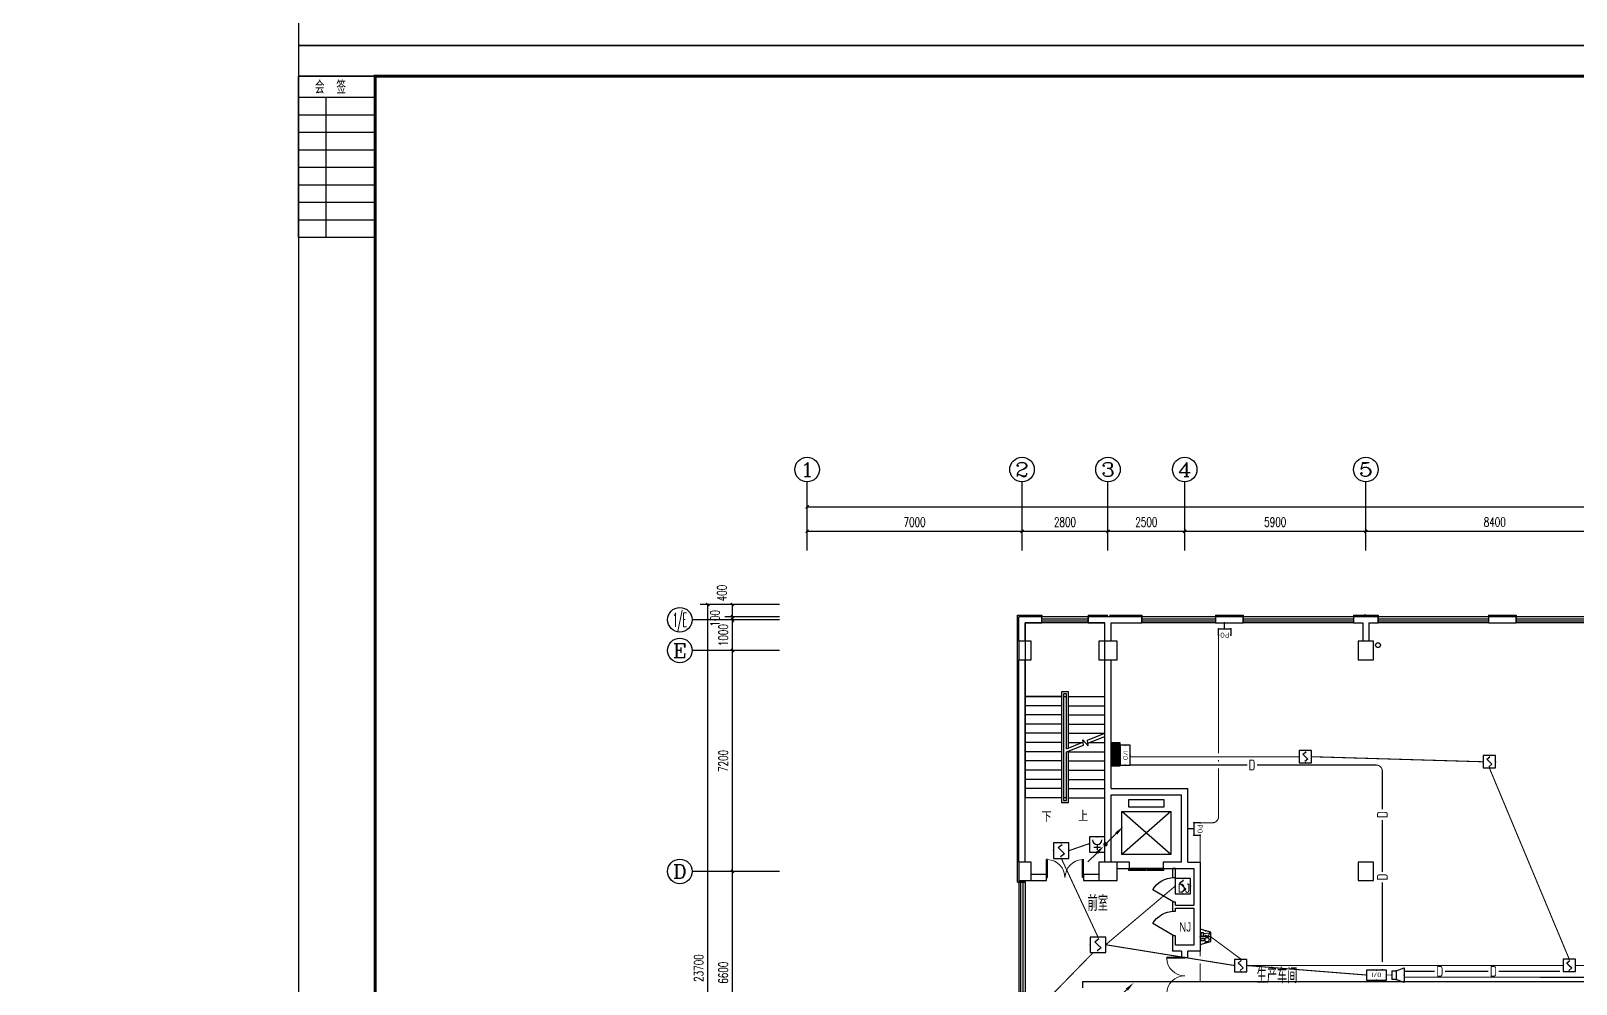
# Model space of a CAD drawing. Extents: x 2166032 to 5302137, y 581493 to 2416206.
# Drawn here: x 2544354 to 2594690, y 1002932 to 1033995 of the extents above; entities that cross this region are included whole.
import ezdxf
from ezdxf.enums import TextEntityAlignment as Align

# ---------------------------------------------------------------- set-up
doc = ezdxf.new("R2010")
doc.units = 0
doc.header["$LTSCALE"] = 1000
doc.header["$MEASUREMENT"] = 0
doc.linetypes.add('CENTER2', pattern=[1.14, 0.75, -0.13, 0.13, -0.13])
for name, color, linetype in [('AXIS', 3, 'Continuous'), ('AXIS_TEXT', 7, 'Continuous'), ('CABLETRAY', 4, 'Continuous'), ('COLUMN', 2, 'Continuous'), ('DIM_SYMB', 3, 'Continuous'), ('EQUIP-消防', 3, 'Continuous'), ('EQUIP-箱柜', 3, 'Continuous'), ('EQUIP-通讯', 3, 'Continuous'), ('LWIRE', 4, 'Continuous'), ('PUB_TEXT', 7, 'Continuous'), ('PUB_TITLE', 137, 'Continuous'), ('SIG_TEXT', 7, 'Continuous'), ('STAIR', 8, 'Continuous'), ('SURFACE', 8, 'Continuous'), ('TEL_TEXT', 7, 'Continuous'), ('WALL', 8, 'Continuous'), ('WINDOW', 8, 'Continuous'), ('WIRE-动力', 2, 'Continuous'), ('WIRE-消防', 4, 'Continuous'), ('WIRE-电源', 10, 'Continuous'), ('WIRE-电话', 4, 'CENTER2'), ('WIRE-网络', 6, 'Continuous'), ('屋面', 151, 'Continuous')]:
    doc.layers.add(name, color=color, linetype=linetype)
doc.styles.add('_HZTXT', font='！tssdeng.shx', dxfattribs={"width": 0.8, "bigfont": '！tssdchn.shx'})
doc.styles.add('_TCH_AXIS', font='complex_.ttf')
doc.styles.add('_TCH_DIM', font='tssdeng.shx', dxfattribs={"bigfont": 'tssdchn.shx'})
doc.styles.add('_TCH_LABEL', font='!tssdeng.shx', dxfattribs={"bigfont": '!tssdchn.shx'})
doc.styles.add('_TEL_DIM', font='@tssdeng.shx', dxfattribs={"width": 0.8, "height": 3.5, "bigfont": '!tssdchn.shx'})
doc.styles.add('COMPLEX', font='complex_.ttf')
doc.styles.add('DIM_FONT', font='simplex_.ttf', dxfattribs={"width": 0.7})
doc.styles.get("Standard").update_dxf_attribs({"font": 'tssdeng.shx', "bigfont": 'tssdchn.shx'})
doc.styles.add('TSSD_REIN', font='tssdeng.shx', dxfattribs={"width": 0.7, "bigfont": 'tssdchn.shx'})
doc.dimstyles.new('DIMN', dxfattribs={"dimtxt": 300, "dimasz": 100, "dimexe": 250, "dimexo": 300, "dimgap": 150, "dimtad": 1, "dimdec": 0, "dimzin": 0, "dimdsep": 46, "dimtxsty": 'DIM_FONT', "dimblk": 'ARCHTICK', "dimcen": 0.09, "dimclrt": 7, "dimazin": 2, "dimtfac": 1, "dimtdec": 0, "dimtix": 1, "dimtmove": 2, "dimatfit": 3, "dimldrblk": 'ARCHTICK', "dimfxl": 1, "dimtolj": 1, "dimtzin": 0, "dimarcsym": 0})

# ---------------------------------------------------------------- blocks, each defined once
blk = doc.blocks.new('$会签栏$00000001')
at = {"layer": 'PUB_TITLE'}
for p, q in [((-52.6, 0), (-52.6, 25)), ((-46.9, 0), (-46.9, 25)), ((-41.2, 0), (-41.2, 25)), ((-35.5, 0), (-35.5, 25)), ((-29.8, 0), (-29.8, 25)), ((-24.1, 0), (-24.1, 25)), ((-18.4, 0), (-18.4, 25)), ((-12.7, 0), (-12.7, 25)), ((-7, 0), (-7, 25)), ((0, 0), (0, 25)), ((-52.6, 16), (-7, 16))]:
    blk.add_line(p, q, dxfattribs=at)
blk.add_lwpolyline([(0, 25), (0, 0), (-52.6, 0), (-52.6, 25)], close=True, dxfattribs=at)
at = {"layer": 'PUB_TITLE', "color": 0, "style": 'TSSD_REIN', "width": 0.75}
blk.add_text('会  签', height=4.219, rotation=270, dxfattribs=at).set_placement((-5.71, 19.67))
blk = doc.blocks.new('$equip$00001700')
for p, q in [((-0.5, 0.5), (-0.5, -0.5)), ((0.5, 0.5), (-0.5, 0.5)), ((-0.2, 0.2), (0.05, 0.4)), ((0, 0), (-0.2, 0.2)), ((0, 0), (0.2, -0.2)), ((0.5, -0.5), (0.5, 0.5)), ((-0.5, -0.5), (0.5, -0.5)), ((0.2, -0.2), (-0.05, -0.4))]:
    blk.add_line(p, q)
for p in [(-0.5, 0), (0, 0.5), (0.5, 0), (0, -0.5)]:
    blk.add_point(p)
at = {"flags": 1}
for tag, height, p in [('A', 0.00002, (0, 0)), ('B', 0.4, (0.75, -0.2))]:
    blk.add_attdef(tag, text='', height=height, dxfattribs=at).set_placement(p, align=Align.MIDDLE_CENTER)
blk = doc.blocks.new('$equip$00001712')
for p, q in [((-0.5, 1), (-0.5, 0)), ((0.5, 1), (-0.5, 1)), ((-0.5, 0), (0.5, 0)), ((-0.22, 0.33), (0.22, 0.33)), ((0, 0.5), (0, 0.15)), ((0.5, 0), (0.5, 1))]:
    blk.add_line(p, q)
blk.add_arc((0, 0.8), 0.3, 180, 0)
for p in [(-0.5, 0.5), (0, 1), (0, 0), (0.5, 0.5)]:
    blk.add_point(p)
at = {"flags": 1}
for tag, height, p in [('A', 0.00002, (0, 0)), ('B', 0.4, (0.73, 0.3))]:
    blk.add_attdef(tag, text='', height=height, dxfattribs=at).set_placement(p, align=Align.MIDDLE_CENTER)
blk = doc.blocks.new('$TelecSys$00000081')
for p, q in [((0.1, 0.1), (0.1, 0.1)), ((-1.15, -1.15), (-0.55, -0.55)), ((-0.1, -0.1), (-0.1, -0.1))]:
    blk.add_line(p, q)
at = {"const_width": 0.142}
blk.add_lwpolyline([(0.07, 0, 1), (-0.07, 0, 1)], format="xyb", close=True, dxfattribs=at)
blk.add_solid([(-0.62, -0.48), (-0.48, -0.62), (-0.1, -0.1)])
at = {"width": 0.8, "flags": 9}
blk.add_attdef('A', (0, 0), '', height=0.00002, rotation=180, dxfattribs=at)
blk = doc.blocks.new('$TelecSys$00000079')
for p, q in [((0.7, 0.7), (0, 0)), ((0.1, 0.1), (0.1, 0.1)), ((-0.1, -0.1), (-0.1, -0.1))]:
    blk.add_line(p, q)
at = {"const_width": 0.142}
blk.add_lwpolyline([(-0.07, 0, 1), (0.07, 0, 1)], format="xyb", close=True, dxfattribs=at)
blk.add_solid([(0.63, 0.77), (0.77, 0.63), (1.15, 1.15)])
at = {"width": 0.8, "flags": 9}
blk.add_attdef('A', (0, 0), '', height=0.00002, dxfattribs=at)
blk = doc.blocks.new('$equip$00001943')
for p, q in [((-0.3, 0.35), (-0.5, -0.35)), ((0.3, 0.35), (-0.3, 0.35)), ((-0.22, -0.12), (-0.27, 0.28)), ((-0.27, 0.28), (-0.05, 0.18)), ((-0.05, 0.18), (-0.1, -0.12)), ((0, 0.35), (0, -0.35)), ((0.5, -0.35), (0.3, 0.35)), ((-0.5, -0.35), (0.5, -0.35)), ((-0.27, -0.12), (-0.27, -0.29)), ((-0.05, -0.12), (-0.27, -0.12)), ((-0.27, -0.29), (-0.05, -0.29)), ((-0.05, -0.29), (-0.05, -0.12)), ((0.11, -0.3), (0.11, -0.01)), ((0.26, -0.3), (0.11, -0.3)), ((0.26, -0.01), (0.26, -0.3))]:
    blk.add_line(p, q)
blk.add_circle((0.19, 0.1), 0.139)
for p in [(-0.4, 0), (0, 0.35), (0, -0.35), (0.4, -0.01)]:
    blk.add_point(p)
at = {"layer": 'TEL_TEXT', "style": '_TEL_DIM', "flags": 1}
blk.add_attdef('A', text='', height=0.00002, dxfattribs=at).set_placement((0, 0), align=Align.MIDDLE_CENTER)
blk = doc.blocks.new('*X38')
at = {"color": 0}
for p, q in [((-250, 33), (-83, 200)), ((-250, 68), (-118, 200)), ((-250, 104), (-154, 200)), ((-250, 139), (-189, 200)), ((-250, 174), (-224, 200)), ((-247, 0), (-47, 200)), ((-212, 0), (-12, 200)), ((-177, 0), (23, 200)), ((-141, 0), (59, 200)), ((-106, 0), (94, 200)), ((-71, 0), (129, 200)), ((-35, 0), (165, 200)), ((0, 0), (200, 200)), ((35, 0), (235, 200)), ((71, 0), (250, 179)), ((106, 0), (250, 144)), ((141, 0), (250, 109)), ((177, 0), (250, 73)), ((212, 0), (250, 38)), ((247, 0), (250, 3))]:
    blk.add_line(p, q, dxfattribs=at)
blk = doc.blocks.new('$equip$00001421')
for p, q in [((0.75, 0.6), (-0.75, 0.6)), ((-0.75, 0.6), (-0.75, 0)), ((-0.75, 0), (0.75, 0)), ((0.75, 0), (0.75, 0.6))]:
    blk.add_line(p, q)
at = {"const_width": 0.6}
blk.add_lwpolyline([(-0.75, 0.3), (0.75, 0.3)], dxfattribs=at)
for p in [(-0.75, 0.3), (0, 0.6), (0, 0), (0.75, 0.3)]:
    blk.add_point(p)
at = {"xscale": 0.00300000000061118, "yscale": 0.00300000000061118, "zscale": 0.003}
blk.add_blockref('*X38', (0, 0), dxfattribs=at)
at = {"style": '_TCH_LABEL', "flags": 9}
blk.add_attdef('A', (0, 0), '', height=0.00002, dxfattribs=at)
blk = doc.blocks.new('$equip$00001926')
for p, q in [((0.65, 0.65), (-0.65, 0.65)), ((-0.65, 0.65), (-0.65, 0)), ((-0.65, 0), (0.65, 0)), ((0.65, 0), (0.65, 0.65))]:
    blk.add_line(p, q)
for p in [(-0.65, 0.33), (0, 0.65), (0, 0), (0.65, 0.33)]:
    blk.add_point(p)
at = {"color": 7, "style": '_TEL_DIM'}
blk.add_attdef('$TEXT$', text='', height=0.3, dxfattribs=at).set_placement((0.01, 0.34), align=Align.MIDDLE_CENTER)
at = {"color": 7, "style": '_TEL_DIM', "flags": 1}
blk.add_attdef('A', text='', height=0.00002, dxfattribs=at).set_placement((0, 0), align=Align.MIDDLE_CENTER)
blk = doc.blocks.new('$equip$00001366')
for p, q in [((0, 0.35), (0, -0.35)), ((0, 0.35), (0.35, 0.35)), ((0.35, 0.35), (1, 0.6)), ((0.35, 0.35), (0.35, -0.35)), ((1, 0.6), (1, -0.6)), ((0.35, -0.35), (0, -0.35)), ((1, -0.6), (0.35, -0.35))]:
    blk.add_line(p, q)
for p in [(0, 0), (0.35, 0.35), (1, 0), (0.35, -0.35)]:
    blk.add_point(p)
at = {"flags": 9}
blk.add_attdef('A', (0, 0), '', height=0.00002, dxfattribs=at)
blk = doc.blocks.new('$equip$00001847')
for p, q in [((-0.5, 0.5), (-0.5, 1)), ((0.5, 0.5), (-0.5, 0.5)), ((0, 0.5), (0, 0)), ((0.5, 1), (0.5, 0.5))]:
    blk.add_line(p, q)
for p in [(-0.5, 1), (-0.5, 0.5), (0, 0), (0.5, 1), (0.5, 0.5)]:
    blk.add_point(p)
at = {"color": 7, "style": '_TEL_DIM'}
blk.add_attdef('$TEXT$', text='', height=0.4, dxfattribs=at).set_placement((0, 1), align=Align.MIDDLE_CENTER)
at = {"color": 7, "style": '_TEL_DIM', "flags": 1}
blk.add_attdef('A', text='', height=0.00002, dxfattribs=at).set_placement((0, 0), align=Align.MIDDLE_CENTER)
blk = doc.blocks.new('_ArchTick')
at = {"color": 0, "linetype": 'ByBlock', "const_width": 0.4}
blk.add_lwpolyline([(-0.5, -0.5), (0.5, 0.5)], dxfattribs=at)
blk = doc.blocks.new('*D2950')
at = {"layer": 'AXIS', "color": 0, "lineweight": -2}
for p, q in [((2568740, 1006604), (2566958, 1006604)), ((2567208, 1000004), (2567208, 1006604)), ((2568740, 1000004), (2566958, 1000004))]:
    blk.add_line(p, q, dxfattribs=at)
at = {"layer": 'Defpoints', "color": 0}
for p in [(2567208, 1006604), (2569040, 1006604), (2569040, 1000004)]:
    blk.add_point(p, dxfattribs=at)
at = {"layer": 'AXIS', "color": 0, "lineweight": -2, "xscale": 100, "yscale": 100, "zscale": 100}
for p, rotation in [((2567208, 1006604), 90), ((2567208, 1000004), 270)]:
    blk.add_blockref('_ArchTick', p, dxfattribs=dict(at, rotation=rotation))
at = {"layer": 'AXIS', "color": 7, "insert": (2566907, 1003304), "char_height": 300, "attachment_point": 5, "rotation": 90, "style": 'DIM_FONT'}
blk.add_mtext('\\A1;6600', dxfattribs=at)
blk = doc.blocks.new('*D2951')
at = {"layer": 'AXIS', "color": 0, "lineweight": -2}
for p, q in [((2568740, 1013804), (2566958, 1013804)), ((2567208, 1006604), (2567208, 1013804)), ((2568740, 1006604), (2566958, 1006604))]:
    blk.add_line(p, q, dxfattribs=at)
at = {"layer": 'Defpoints', "color": 0}
for p in [(2567208, 1013804), (2569040, 1013804), (2569040, 1006604)]:
    blk.add_point(p, dxfattribs=at)
at = {"layer": 'AXIS', "color": 0, "lineweight": -2, "xscale": 100, "yscale": 100, "zscale": 100}
for p, rotation in [((2567208, 1013804), 90), ((2567208, 1006604), 270)]:
    blk.add_blockref('_ArchTick', p, dxfattribs=dict(at, rotation=rotation))
at = {"layer": 'AXIS', "color": 7, "insert": (2566907, 1010204), "char_height": 300, "attachment_point": 5, "rotation": 90, "style": 'DIM_FONT'}
blk.add_mtext('\\A1;7200', dxfattribs=at)
blk = doc.blocks.new('*D2952')
at = {"layer": 'AXIS', "color": 0, "lineweight": -2}
for p, q in [((2568740, 1014804), (2566958, 1014804)), ((2567208, 1013804), (2567208, 1014804)), ((2568740, 1013804), (2566958, 1013804))]:
    blk.add_line(p, q, dxfattribs=at)
at = {"layer": 'Defpoints', "color": 0}
for p in [(2567208, 1014804), (2569040, 1014804), (2569040, 1013804)]:
    blk.add_point(p, dxfattribs=at)
at = {"layer": 'AXIS', "color": 0, "lineweight": -2, "xscale": 100, "yscale": 100, "zscale": 100}
for p, rotation in [((2567208, 1014804), 90), ((2567208, 1013804), 270)]:
    blk.add_blockref('_ArchTick', p, dxfattribs=dict(at, rotation=rotation))
at = {"layer": 'AXIS', "color": 7, "insert": (2566907, 1014304), "char_height": 300, "attachment_point": 5, "rotation": 90, "style": 'DIM_FONT'}
blk.add_mtext('\\A1;1000', dxfattribs=at)
blk = doc.blocks.new('*D2953')
at = {"layer": 'AXIS', "color": 0, "lineweight": -2}
for p, q in [((2568740, 1014904), (2566958, 1014904)), ((2568740, 1014804), (2566958, 1014804)), ((2567208, 1014904), (2567208, 1015004)), ((2567208, 1014804), (2567208, 1014904)), ((2567208, 1014804), (2567208, 1014704))]:
    blk.add_line(p, q, dxfattribs=at)
at = {"layer": 'Defpoints', "color": 0}
for p in [(2567208, 1014904), (2569040, 1014904), (2569040, 1014804)]:
    blk.add_point(p, dxfattribs=at)
at = {"layer": 'AXIS', "color": 0, "lineweight": -2, "xscale": 100, "yscale": 100, "zscale": 100}
for p, rotation in [((2567208, 1014904), 270), ((2567208, 1014804), 90)]:
    blk.add_blockref('_ArchTick', p, dxfattribs=dict(at, rotation=rotation))
at = {"layer": 'AXIS', "color": 7, "insert": (2566641, 1014854), "char_height": 300, "attachment_point": 5, "rotation": 90, "style": 'DIM_FONT'}
blk.add_mtext('\\A1;100', dxfattribs=at)
blk = doc.blocks.new('*D2954')
at = {"layer": 'AXIS', "color": 0, "lineweight": -2}
for p, q in [((2568740, 1015304), (2566958, 1015304)), ((2567208, 1014904), (2567208, 1015304)), ((2568740, 1014904), (2566958, 1014904))]:
    blk.add_line(p, q, dxfattribs=at)
at = {"layer": 'Defpoints', "color": 0}
for p in [(2567208, 1015304), (2569040, 1015304), (2569040, 1014904)]:
    blk.add_point(p, dxfattribs=at)
at = {"layer": 'AXIS', "color": 0, "lineweight": -2, "xscale": 100, "yscale": 100, "zscale": 100}
for p, rotation in [((2567208, 1015304), 90), ((2567208, 1014904), 270)]:
    blk.add_blockref('_ArchTick', p, dxfattribs=dict(at, rotation=rotation))
at = {"layer": 'AXIS', "color": 7, "insert": (2566863, 1015674), "char_height": 300, "attachment_point": 5, "rotation": 90, "style": 'DIM_FONT'}
blk.add_mtext('\\A1;400', dxfattribs=at)
blk = doc.blocks.new('*D2955')
at = {"layer": 'AXIS', "color": 0, "lineweight": -2}
for p, q in [((2568440, 1015304), (2566158, 1015304)), ((2566408, 991604), (2566408, 1015304)), ((2568440, 991604), (2566158, 991604))]:
    blk.add_line(p, q, dxfattribs=at)
at = {"layer": 'Defpoints', "color": 0}
for p in [(2566408, 1015304), (2568740, 1015304), (2568740, 991604)]:
    blk.add_point(p, dxfattribs=at)
at = {"layer": 'AXIS', "color": 0, "lineweight": -2, "xscale": 100, "yscale": 100, "zscale": 100}
for p, rotation in [((2566408, 1015304), 90), ((2566408, 991604), 270)]:
    blk.add_blockref('_ArchTick', p, dxfattribs=dict(at, rotation=rotation))
at = {"layer": 'AXIS', "color": 7, "insert": (2566107, 1003454), "char_height": 300, "attachment_point": 5, "rotation": 90, "style": 'DIM_FONT'}
blk.add_mtext('\\A1;23700', dxfattribs=at)
blk = doc.blocks.new('*D2956')
at = {"layer": 'AXIS', "color": 0, "lineweight": -2}
for p, q in [((2569640, 1017062), (2569640, 1017937)), ((2576640, 1017062), (2576640, 1017937)), ((2569640, 1017687), (2576640, 1017687))]:
    blk.add_line(p, q, dxfattribs=at)
at = {"layer": 'Defpoints', "color": 0}
for p in [(2576640, 1017687), (2569640, 1016762), (2576640, 1016762)]:
    blk.add_point(p, dxfattribs=at)
at = {"layer": 'AXIS', "color": 0, "lineweight": -2, "xscale": 100, "yscale": 100, "zscale": 100, "rotation": 180}
blk.add_blockref('_ArchTick', (2569640, 1017687), dxfattribs=at)
at = {"layer": 'AXIS', "color": 0, "lineweight": -2, "xscale": 100, "yscale": 100, "zscale": 100}
blk.add_blockref('_ArchTick', (2576640, 1017687), dxfattribs=at)
at = {"layer": 'AXIS', "color": 7, "insert": (2573140, 1017988), "char_height": 300, "attachment_point": 5, "style": 'DIM_FONT'}
blk.add_mtext('\\A1;7000', dxfattribs=at)
blk = doc.blocks.new('*D2957')
at = {"layer": 'AXIS', "color": 0, "lineweight": -2}
for p, q in [((2576640, 1017062), (2576640, 1017937)), ((2579440, 1017062), (2579440, 1017937)), ((2576640, 1017687), (2579440, 1017687))]:
    blk.add_line(p, q, dxfattribs=at)
at = {"layer": 'Defpoints', "color": 0}
for p in [(2579440, 1017687), (2576640, 1016762), (2579440, 1016762)]:
    blk.add_point(p, dxfattribs=at)
at = {"layer": 'AXIS', "color": 0, "lineweight": -2, "xscale": 100, "yscale": 100, "zscale": 100, "rotation": 180}
blk.add_blockref('_ArchTick', (2576640, 1017687), dxfattribs=at)
at = {"layer": 'AXIS', "color": 0, "lineweight": -2, "xscale": 100, "yscale": 100, "zscale": 100}
blk.add_blockref('_ArchTick', (2579440, 1017687), dxfattribs=at)
at = {"layer": 'AXIS', "color": 7, "insert": (2578040, 1017988), "char_height": 300, "attachment_point": 5, "style": 'DIM_FONT'}
blk.add_mtext('\\A1;2800', dxfattribs=at)
blk = doc.blocks.new('*D2958')
at = {"layer": 'AXIS', "color": 0, "lineweight": -2}
for p, q in [((2579440, 1017062), (2579440, 1017937)), ((2581940, 1017062), (2581940, 1017937)), ((2579440, 1017687), (2581940, 1017687))]:
    blk.add_line(p, q, dxfattribs=at)
at = {"layer": 'Defpoints', "color": 0}
for p in [(2581940, 1017687), (2579440, 1016762), (2581940, 1016762)]:
    blk.add_point(p, dxfattribs=at)
at = {"layer": 'AXIS', "color": 0, "lineweight": -2, "xscale": 100, "yscale": 100, "zscale": 100, "rotation": 180}
blk.add_blockref('_ArchTick', (2579440, 1017687), dxfattribs=at)
at = {"layer": 'AXIS', "color": 0, "lineweight": -2, "xscale": 100, "yscale": 100, "zscale": 100}
blk.add_blockref('_ArchTick', (2581940, 1017687), dxfattribs=at)
at = {"layer": 'AXIS', "color": 7, "insert": (2580690, 1017988), "char_height": 300, "attachment_point": 5, "style": 'DIM_FONT'}
blk.add_mtext('\\A1;2500', dxfattribs=at)
blk = doc.blocks.new('*D2959')
at = {"layer": 'AXIS', "color": 0, "lineweight": -2}
for p, q in [((2581940, 1017062), (2581940, 1017937)), ((2587840, 1017062), (2587840, 1017937)), ((2581940, 1017687), (2587840, 1017687))]:
    blk.add_line(p, q, dxfattribs=at)
at = {"layer": 'Defpoints', "color": 0}
for p in [(2587840, 1017687), (2581940, 1016762), (2587840, 1016762)]:
    blk.add_point(p, dxfattribs=at)
at = {"layer": 'AXIS', "color": 0, "lineweight": -2, "xscale": 100, "yscale": 100, "zscale": 100, "rotation": 180}
blk.add_blockref('_ArchTick', (2581940, 1017687), dxfattribs=at)
at = {"layer": 'AXIS', "color": 0, "lineweight": -2, "xscale": 100, "yscale": 100, "zscale": 100}
blk.add_blockref('_ArchTick', (2587840, 1017687), dxfattribs=at)
at = {"layer": 'AXIS', "color": 7, "insert": (2584890, 1017988), "char_height": 300, "attachment_point": 5, "style": 'DIM_FONT'}
blk.add_mtext('\\A1;5900', dxfattribs=at)
blk = doc.blocks.new('*D2960')
at = {"layer": 'AXIS', "color": 0, "lineweight": -2}
for p, q in [((2587840, 1017062), (2587840, 1017937)), ((2596240, 1017062), (2596240, 1017937)), ((2587840, 1017687), (2596240, 1017687))]:
    blk.add_line(p, q, dxfattribs=at)
at = {"layer": 'Defpoints', "color": 0}
for p in [(2596240, 1017687), (2587840, 1016762), (2596240, 1016762)]:
    blk.add_point(p, dxfattribs=at)
at = {"layer": 'AXIS', "color": 0, "lineweight": -2, "xscale": 100, "yscale": 100, "zscale": 100, "rotation": 180}
blk.add_blockref('_ArchTick', (2587840, 1017687), dxfattribs=at)
at = {"layer": 'AXIS', "color": 0, "lineweight": -2, "xscale": 100, "yscale": 100, "zscale": 100}
blk.add_blockref('_ArchTick', (2596240, 1017687), dxfattribs=at)
at = {"layer": 'AXIS', "color": 7, "insert": (2592040, 1017992), "char_height": 300, "attachment_point": 5, "style": 'DIM_FONT'}
blk.add_mtext('\\A1;8400', dxfattribs=at)
blk = doc.blocks.new('*D2968')
at = {"layer": 'AXIS', "color": 0, "lineweight": -2}
for p, q in [((2569640, 1017362), (2569640, 1018737)), ((2569640, 1018487), (2640940, 1018487)), ((2640940, 1017362), (2640940, 1018737))]:
    blk.add_line(p, q, dxfattribs=at)
at = {"layer": 'Defpoints', "color": 0}
for p in [(2640940, 1018487), (2569640, 1017062), (2640940, 1017062)]:
    blk.add_point(p, dxfattribs=at)
at = {"layer": 'AXIS', "color": 0, "lineweight": -2, "xscale": 100, "yscale": 100, "zscale": 100, "rotation": 180}
blk.add_blockref('_ArchTick', (2569640, 1018487), dxfattribs=at)
at = {"layer": 'AXIS', "color": 0, "lineweight": -2, "xscale": 100, "yscale": 100, "zscale": 100}
blk.add_blockref('_ArchTick', (2640940, 1018487), dxfattribs=at)
at = {"layer": 'AXIS', "color": 7, "insert": (2605290, 1018788), "char_height": 300, "attachment_point": 5, "style": 'DIM_FONT'}
blk.add_mtext('\\A1;71300', dxfattribs=at)
blk = doc.blocks.new('$TCHSYS$LDOR22D')
for p, q in [((-0.517, 0.833), (-0.017, 0.833)), ((-0.517, 0.833), (-0.517, 0.667)), ((-0.517, 0.667), (-0.017, 0.667)), ((-0.5, 0.5), (0.5, 0.5)), ((-0.017, 0.833), (-0.017, 0.667)), ((0.017, 0.833), (0.017, 0.667)), ((0.017, 0.833), (0.517, 0.833)), ((0.017, 0.667), (0.517, 0.667)), ((0.517, 0.833), (0.517, 0.667))]:
    blk.add_line(p, q)
blk = doc.blocks.new('$DorLib2D$00000002')
for p, q in [((-0.5, 0), (-0.5, 0.4875)), ((-0.475, 0.4875), (-0.5, 0.4875)), ((-0.475, 0), (-0.475, 0.4875)), ((0.475, 0), (0.475, 0.4875)), ((0.475, 0.4875), (0.5, 0.4875)), ((0.5, 0), (0.5, 0.4875)), ((-0.5, 0), (-0.475, 0)), ((0.5, 0), (0.475, 0))]:
    blk.add_line(p, q)
at = {"lineweight": 13}
for centre, start, end in [((-0.4875, 0), 0, 88.53072), ((0.4875, 0), 91.46928, 180)]:
    blk.add_arc(centre, 0.4875, start, end, dxfattribs=at)
blk = doc.blocks.new('$TCHSYS$WIN2D')
for p, q in [((-0.5, 0.5), (0.5, 0.5)), ((-0.5, 0.5), (-0.5, -0.5)), ((0.5, 0.5), (0.5, -0.5)), ((0.5, 0.167), (-0.5, 0.167)), ((0.5, -0.167), (-0.5, -0.167)), ((-0.5, -0.5), (0.5, -0.5))]:
    blk.add_line(p, q)
blk = doc.blocks.new('_AXISO')
blk.add_circle((0, 0), 0.5)
at = {"layer": 'AXIS_TEXT', "style": 'COMPLEX', "width": 1.171875}
blk.add_attdef('A', text='', height=0.56, dxfattribs=at).set_placement((-0.25, -0.28), (0.25, -0.28), align=Align.FIT)
blk = doc.blocks.new('$DorLib2D$00000214')
at = {"color": 0}
blk.add_line((0.5, 0), (0, 0.866), dxfattribs=at)
blk.add_arc((0.5, 0), 1, 120, 180, dxfattribs=at)

msp = doc.modelspace()

# ---------------------------------------------------------------- linework, layer by layer
at = {"color": 4}
msp.add_line((2578615.1, 1003012.1), (2578615.1, 1002812.1), dxfattribs=at)
msp.add_circle((2604640.5, 1020101.3), 438608.5)
at = {"layer": 'AXIS'}
for p, q in [((2569640.5, 1017505.6), (2569640.5, 1019301.3)), ((2576640.5, 1017505.6), (2576640.5, 1019301.3)), ((2579440.5, 1017505.6), (2579440.5, 1019301.3)), ((2581940.5, 1017505.6), (2581940.5, 1019301.3)), ((2587840.5, 1017505.6), (2587840.5, 1019301.3)), ((2568340.5, 1014804.3), (2565894.1, 1014804.3)), ((2568340.5, 1013804.3), (2565894.1, 1013804.3)), ((2568340.5, 1006604.3), (2565894.1, 1006604.3))]:
    msp.add_line(p, q, dxfattribs=at)
at = {"layer": 'CABLETRAY'}
msp.add_line((2578615.1, 1003012.1), (2619622.9, 1003012.1), dxfattribs=at)
at = {"layer": 'COLUMN'}
for p, q in [((2576940.5, 1014104.4), (2576540.5, 1014104.4)), ((2576540.5, 1014104.4), (2576540.5, 1013504.3)), ((2576940.5, 1013504.3), (2576940.5, 1014104.4)), ((2579738.9, 1014104.3), (2579138.9, 1014104.3)), ((2579138.9, 1014104.3), (2579138.9, 1013504.3)), ((2579738.9, 1013504.3), (2579738.9, 1014104.3)), ((2588090.2, 1014104.4), (2587590.2, 1014104.4)), ((2587590.2, 1014104.4), (2587590.2, 1013504.3)), ((2588090.2, 1013504.3), (2588090.2, 1014104.4)), ((2576540.5, 1013504.3), (2576940.5, 1013504.3)), ((2579138.9, 1013504.3), (2579738.9, 1013504.3)), ((2587590.2, 1013504.3), (2588090.2, 1013504.3)), ((2576940.5, 1006904.3), (2576540.5, 1006904.3)), ((2576540.5, 1006904.3), (2576540.5, 1006304.4)), ((2576940.5, 1006304.4), (2576940.5, 1006904.3)), ((2579740.5, 1006904.3), (2579140.5, 1006904.3)), ((2579140.5, 1006904.3), (2579140.5, 1006304.3)), ((2579740.5, 1006304.3), (2579740.5, 1006904.3)), ((2588090.2, 1006904.4), (2587590.2, 1006904.4)), ((2587590.2, 1006904.4), (2587590.2, 1006304.4)), ((2588090.2, 1006304.4), (2588090.2, 1006904.4)), ((2576540.5, 1006304.4), (2576940.5, 1006304.4)), ((2579140.5, 1006304.3), (2579740.5, 1006304.3)), ((2587590.2, 1006304.4), (2588090.2, 1006304.4))]:
    msp.add_line(p, q, dxfattribs=at)
at = {"layer": 'DIM_SYMB'}
for points in [[(2577415.5, 1008659.1, 0, 0, 0), (2577415.5, 1013391, 0, 0, 0), (2578665.5, 1013391, 0, 0, 0), (2578665.5, 1011454.5, 80, 0, 0), (2578665.5, 1011154.5, 0, 0, 0)], [(2578622.5, 1008682.8, 0, 0, 0), (2578622.5, 1009818.4, 80, 0, 0), (2578622.5, 1010118.4, 0, 0, 0)]]:
    msp.add_lwpolyline(points, format="xyseb", dxfattribs=at)
at = {"layer": 'PUB_TITLE'}
for points in [[(2553070.3, 1033519.6), (2658170.3, 1033519.6), (2658170.3, 1092919.6), (2553070.3, 1092919.6)], [(2553070.3, 974119.6), (2658170.3, 974119.6), (2658170.3, 1033519.6), (2553070.3, 1033519.6)]]:
    msp.add_lwpolyline(points, close=True, dxfattribs=at)
at = {"layer": 'PUB_TITLE', "const_width": 100}
msp.add_lwpolyline([(2555570.3, 975119.6), (2657170.3, 975119.6), (2657170.3, 1032519.6), (2555570.3, 1032519.6)], close=True, dxfattribs=at)
at = {"layer": 'STAIR'}
for p, q in [((2579340.5, 1014704.3), (2576740.5, 1014704.3)), ((2576740.5, 1014704.3), (2576740.5, 1012304.3)), ((2579340.5, 1012304.3), (2579340.5, 1014704.3)), ((2576740.5, 1012304.3), (2576740.5, 1009004.3)), ((2577930.5, 1012304.3), (2576740.5, 1012304.3)), ((2576740.5, 1012304.3), (2577930.5, 1012304.3)), ((2578150.5, 1012454.3), (2577930.5, 1012454.3)), ((2577930.5, 1012454.3), (2577930.5, 1008854.3)), ((2578090.5, 1012394.3), (2577990.5, 1012394.3)), ((2577990.5, 1012394.3), (2577990.5, 1008914.3)), ((2577990.5, 1012304.3), (2577990.5, 1009004.3)), ((2577990.5, 1012304.3), (2578090.5, 1012304.3)), ((2578090.5, 1010604.1), (2578090.5, 1012394.3)), ((2578090.5, 1010604.1), (2578090.5, 1012304.3)), ((2578150.5, 1010628.5), (2578150.5, 1012454.3)), ((2578150.5, 1012304.3), (2579340.5, 1012304.3)), ((2578150.5, 1012304.3), (2579340.5, 1012304.3)), ((2579340.5, 1011112.4), (2579340.5, 1012304.3)), ((2577930.5, 1012004.3), (2576740.5, 1012004.3)), ((2578150.5, 1012004.3), (2579340.5, 1012004.3)), ((2577930.5, 1011704.3), (2576740.5, 1011704.3)), ((2577930.5, 1011404.3), (2576740.5, 1011404.3)), ((2578150.5, 1011704.3), (2579340.5, 1011704.3)), ((2578150.5, 1011404.3), (2579340.5, 1011404.3)), ((2577930.5, 1011104.3), (2576740.5, 1011104.3)), ((2577930.5, 1010804.3), (2576740.5, 1010804.3)), ((2578090.5, 1010604.1), (2578625.8, 1010821.8)), ((2578150.5, 1011104.3), (2579320.4, 1011104.3)), ((2578150.5, 1010804.3), (2578582.8, 1010804.3)), ((2578638.7, 1010719.1), (2578616.5, 1010896.1)), ((2578616.5, 1010896.1), (2578797, 1010696.6)), ((2578773.8, 1010882), (2579340.5, 1011112.4)), ((2578797, 1010696.6), (2578773.8, 1010882)), ((2578786.6, 1010779.2), (2579340.5, 1011004.5)), ((2578848.2, 1010804.3), (2579340.5, 1010804.3)), ((2579340.5, 1009004.3), (2579340.5, 1011004.5)), ((2577930.5, 1010504.3), (2576740.5, 1010504.3)), ((2578090.5, 1010496.1), (2578638.7, 1010719.1)), ((2578090.5, 1009004.3), (2578090.5, 1010496.1)), ((2578090.5, 1008914.3), (2578090.5, 1010496.1)), ((2578150.5, 1008854.3), (2578150.5, 1010520.5)), ((2578150.5, 1010504.3), (2579340.5, 1010504.3)), ((2577930.5, 1010204.3), (2576740.5, 1010204.3)), ((2577930.5, 1009904.3), (2576740.5, 1009904.3)), ((2578150.5, 1010204.3), (2579340.5, 1010204.3)), ((2578150.5, 1009904.3), (2579340.5, 1009904.3)), ((2577930.5, 1009604.3), (2576740.5, 1009604.3)), ((2577930.5, 1009304.3), (2576740.5, 1009304.3)), ((2578150.5, 1009604.3), (2579340.5, 1009604.3)), ((2578150.5, 1009304.3), (2579340.5, 1009304.3)), ((2577930.5, 1009004.3), (2576740.5, 1009004.3)), ((2577930.5, 1008854.3), (2578150.5, 1008854.3)), ((2578090.5, 1009004.3), (2577990.5, 1009004.3)), ((2577990.5, 1008914.3), (2578090.5, 1008914.3)), ((2578150.5, 1009004.3), (2579340.5, 1009004.3)), ((2580115.5, 1008698.6), (2580115.5, 1008948.6)), ((2580115.5, 1008948.6), (2581265.5, 1008948.6)), ((2581265.5, 1008948.6), (2581265.5, 1008698.6)), ((2579890.5, 1007154.3), (2579890.5, 1008554.3)), ((2579890.5, 1008554.3), (2581490.5, 1008554.3)), ((2581490.5, 1008554.3), (2579890.5, 1007154.3)), ((2581490.5, 1007154.3), (2579890.5, 1008554.3)), ((2581265.5, 1008698.6), (2580115.5, 1008698.6)), ((2581490.5, 1008554.3), (2581490.5, 1007154.3)), ((2581490.5, 1007154.3), (2579890.5, 1007154.3))]:
    msp.add_line(p, q, dxfattribs=at)
at = {"layer": 'SURFACE'}
for p, q in [((2576490.5, 1014954.3), (2577290.5, 1014954.3)), ((2576490.5, 1013804.3), (2576490.5, 1014954.3)), ((2577290.5, 1014954.3), (2577290.5, 1014904.3)), ((2578790.5, 1014954.3), (2578790.5, 1014904.3)), ((2578790.5, 1014954.3), (2579440.5, 1014954.3)), ((2579490.5, 1014954.3), (2580540.5, 1014954.3)), ((2580540.5, 1014954.3), (2580540.5, 1014904.3)), ((2582940.5, 1014954.3), (2582940.5, 1014904.3)), ((2582940.5, 1014954.3), (2583840.5, 1014954.3)), ((2583840.5, 1014954.3), (2583840.5, 1014904.3)), ((2587440.5, 1014954.3), (2587440.5, 1014904.3)), ((2587440.5, 1014954.3), (2587840.5, 1014954.3)), ((2587840.5, 1014954.3), (2587790.5, 1014954.3)), ((2587790.5, 1014954.3), (2587790.5, 1014954.3)), ((2587840.5, 1014954.3), (2588240.5, 1014954.3)), ((2588240.5, 1014954.3), (2588240.5, 1014904.3)), ((2591840.5, 1014954.3), (2591840.5, 1014904.3)), ((2591840.5, 1014954.3), (2592740.5, 1014954.3)), ((2592740.5, 1014954.3), (2592740.5, 1014904.3)), ((2576490.5, 1006504.3), (2576490.5, 1013804.3)), ((2576490.5, 1006254.3), (2576490.5, 1006604.3)), ((2576490.5, 1006254.3), (2576540.5, 1006254.3))]:
    msp.add_line(p, q, dxfattribs=at)
at = {"layer": 'WALL'}
for p, q in [((2577290.5, 1014904.3), (2576540.5, 1014904.3)), ((2576540.5, 1014104.4), (2576540.5, 1014904.3)), ((2577290.5, 1014704.3), (2577290.5, 1014904.3)), ((2579440.5, 1014904.3), (2578790.5, 1014904.3)), ((2578790.5, 1014904.3), (2578790.5, 1014704.3)), ((2580540.5, 1014904.3), (2579440.5, 1014904.3)), ((2580540.5, 1014704.3), (2580540.5, 1014904.3)), ((2583840.5, 1014904.3), (2582940.5, 1014904.3)), ((2582940.5, 1014904.3), (2582940.5, 1014704.3)), ((2583840.5, 1014704.3), (2583840.5, 1014904.3)), ((2587840.5, 1014904.3), (2587440.5, 1014904.3)), ((2587440.5, 1014904.3), (2587440.5, 1014704.3)), ((2588240.5, 1014904.3), (2587840.5, 1014904.3)), ((2588240.5, 1014704.3), (2588240.5, 1014904.3)), ((2592740.5, 1014904.3), (2591840.5, 1014904.3)), ((2591840.5, 1014904.3), (2591840.5, 1014704.3)), ((2592740.5, 1014704.3), (2592740.5, 1014904.3)), ((2576740.5, 1014704.3), (2577290.5, 1014704.3)), ((2576740.5, 1014104.4), (2576740.5, 1014704.3)), ((2578790.5, 1014704.3), (2579340.5, 1014704.3)), ((2579340.5, 1014104.3), (2579340.5, 1014704.3)), ((2579540.5, 1014704.3), (2580540.5, 1014704.3)), ((2579540.5, 1014104.3), (2579540.5, 1014704.3)), ((2582940.5, 1014704.3), (2583840.5, 1014704.3)), ((2587440.5, 1014704.3), (2587740.5, 1014704.3)), ((2587740.5, 1014704.3), (2587740.5, 1014104.4)), ((2587940.5, 1014704.3), (2587940.5, 1014104.4)), ((2587940.5, 1014704.3), (2588240.5, 1014704.3)), ((2591840.5, 1014704.3), (2592740.5, 1014704.3)), ((2576540.5, 1006904.3), (2576540.5, 1013504.3)), ((2576740.5, 1006904.3), (2576740.5, 1013504.3)), ((2579340.5, 1009204.3), (2579340.5, 1013504.3)), ((2579540.5, 1009304.3), (2579540.5, 1013504.3)), ((2579540.5, 1009304.3), (2582040.5, 1009304.3)), ((2582040.5, 1006904.3), (2582040.5, 1009304.3)), ((2579340.5, 1006904.3), (2579340.5, 1009204.3)), ((2579540.5, 1009104.3), (2581840.5, 1009104.3)), ((2579540.5, 1006904.3), (2579540.5, 1009104.3)), ((2581840.5, 1006904.3), (2581840.5, 1009104.3)), ((2580140.5, 1006904.3), (2579740.5, 1006904.3)), ((2580140.5, 1006704.3), (2580140.5, 1006904.3)), ((2581840.5, 1006904.3), (2581240.5, 1006904.3)), ((2581240.5, 1006904.3), (2581240.5, 1006704.3)), ((2582040.5, 1006904.3), (2582440.5, 1006904.3)), ((2582440.5, 1006904.3), (2582440.5, 1005454.3)), ((2576540.5, 1006304.4), (2576540.5, 1006254.3)), ((2576540.5, 1006254.3), (2576740.5, 1006254.3)), ((2576740.5, 1006254.3), (2576740.5, 1006304.4)), ((2577440.5, 1006504.3), (2576940.5, 1006504.3)), ((2576940.5, 1006304.3), (2577440.5, 1006304.3)), ((2577440.5, 1006304.3), (2577440.5, 1006504.3)), ((2579140.5, 1006504.3), (2578640.5, 1006504.3)), ((2578640.5, 1006504.3), (2578640.5, 1006304.3)), ((2578640.5, 1006304.3), (2579140.5, 1006304.3)), ((2579740.5, 1006704.3), (2580140.5, 1006704.3)), ((2581240.5, 1006704.3), (2581940.5, 1006704.3)), ((2581540.5, 1006704.3), (2581540.5, 1006404.3)), ((2581640.5, 1006704.3), (2581540.5, 1006704.3)), ((2581540.5, 1006404.3), (2581640.5, 1006404.3)), ((2581640.5, 1006404.3), (2581640.5, 1006704.3)), ((2581940.5, 1006704.3), (2582240.5, 1006704.3)), ((2582240.5, 1006704.3), (2582240.5, 1005504.3)), ((2581640.5, 1005604.3), (2581540.5, 1005604.3)), ((2581540.5, 1005604.3), (2581540.5, 1005454.3)), ((2581540.5, 1005454.3), (2581540.5, 1005304.3)), ((2581540.5, 1005304.3), (2581640.5, 1005304.3)), ((2581640.5, 1005504.3), (2581640.5, 1005604.3)), ((2581640.5, 1005504.3), (2582240.5, 1005504.3)), ((2581640.5, 1005304.3), (2581640.5, 1005404.3)), ((2581640.5, 1005404.3), (2582240.5, 1005404.3)), ((2582240.5, 1005404.3), (2582240.5, 1004204.3)), ((2582440.5, 1005454.3), (2582440.5, 1004004.3)), ((2581640.5, 1004504.3), (2581540.5, 1004504.3)), ((2581540.5, 1004504.3), (2581540.5, 1004004.3)), ((2581640.5, 1004204.3), (2581640.5, 1004504.3)), ((2581940.5, 1004204.3), (2581640.5, 1004204.3)), ((2582240.5, 1004204.3), (2581940.5, 1004204.3)), ((2581840.5, 1004004.3), (2581540.5, 1004004.3)), ((2581840.5, 1004004.3), (2581840.5, 1003804.3)), ((2581840.5, 1003804.3), (2582040.5, 1003804.3)), ((2582440.5, 1004004.3), (2582040.5, 1004004.3)), ((2582040.5, 1003804.3), (2582040.5, 1004004.3))]:
    msp.add_line(p, q, dxfattribs=at)
msp.add_lwpolyline([(2576540.5, 1006304.3), (2576540.5, 1006304.3)], dxfattribs=at)
at = {"layer": 'WIRE-动力', "color": 1, "linetype": 'Continuous', "const_width": 25}
msp.add_lwpolyline([(2588512.8, 1003228.4), (2588688.6, 1003228.4)], dxfattribs=at)
at = {"layer": 'WIRE-消防', "linetype": 'Continuous', "const_width": 35}
for points in [[(2585672.2, 1010342.5), (2580165.5, 1010342.5)], [(2586072.2, 1010342.5), (2591664, 1010177.4)], [(2591864, 1009977.4), (2594468.2, 1003740.4)], [(2578168.9, 1007280.8), (2578840.5, 1007514.3)], [(2577918.9, 1007030.8), (2579115.4, 1004464.8)], [(2579365.4, 1004214.8), (2581625.4, 1006123.1)], [(2579365.4, 1004214.8), (2583564, 1003537.5)], [(2582790.5, 1004473.1), (2583784, 1003737.5)], [(2583964, 1003537.5), (2594268.2, 1003540.4)], [(2587862.8, 1003227.7), (2583964, 1003537.5)], [(2594668.2, 1003540.4), (2600283.4, 1003540.4)]]:
    msp.add_lwpolyline(points, dxfattribs=at)
at = {"layer": 'WIRE-消防', "color": 4, "linetype": 'Continuous', "const_width": 35}
msp.add_lwpolyline([(2573954.1, 998823.1), (2578962.4, 1003964.8)], dxfattribs=at)
at = {"layer": 'WIRE-电源', "linetype": 'Continuous', "const_width": 35}
for points in [[(2580165.5, 1010071.3), (2583982.9, 1010071.3)], [(2588378, 1008284.2), (2588378, 1006590.6)], [(2588378, 1006253.2), (2588378, 1003651.2)], [(2588378, 1003426.2), (2588378, 1003390.2)], [(2589088.6, 1003348.5), (2590084.2, 1003348.5)], [(2590421.7, 1003348.5), (2591828.7, 1003348.5)], [(2592166.1, 1003348.5), (2594168.6, 1003348.5)], [(2588346.3, 1003027.9), (2588346.3, 1003065.2)]]:
    msp.add_lwpolyline(points, dxfattribs=at)
msp.add_lwpolyline([(2584299.8, 1010071.3), (2588178, 1010071.3, -0.4142136), (2588378, 1009871.3), (2588378, 1008625.5)], format="xyb", dxfattribs=at)
at = {"layer": 'WIRE-电话', "linetype": 'CENTER2', "const_width": 35}
for points in [[(2588078.1, 1003065.2), (2588078.1, 1003028.7)], [(2589088.6, 1003156.3), (2600224.9, 1003151.1)]]:
    msp.add_lwpolyline(points, dxfattribs=at)
at = {"layer": 'WIRE-网络', "linetype": 'Continuous', "const_width": 35}
for points in [[(2583041.7, 1014304.7), (2583041.7, 1010455)], [(2583041.7, 1010230), (2583041.7, 1010183.8)], [(2582440.1, 1007788.2), (2582440.1, 1003832.8)], [(2582440.1, 1003604.8), (2582440.1, 1003012.1)]]:
    msp.add_lwpolyline(points, dxfattribs=at)
msp.add_lwpolyline([(2583041.7, 1009958.8), (2583041.7, 1008388.2, -0.4142136), (2582841.7, 1008188.2), (2582440.1, 1008188.2)], format="xyb", dxfattribs=at)
at = {"layer": '屋面', "color": 6}
msp.add_circle((2588236.8, 1013976.8), 80, dxfattribs=at)

# ---------------------------------------------------------------- block references
at = {"layer": 'AXIS'}
ref = msp.add_blockref('_AXISO', (2569640.5, 1019701.3), dxfattribs=dict(at, xscale=800, yscale=800, zscale=800))
ref.add_attrib('A', '1', dxfattribs={"layer": 'AXIS_TEXT', "height": 452.5, "style": '_TCH_AXIS', "width": 1.388087}).set_placement((2569414.2, 1019475.1), (2569866.8, 1019475.1), align=Align.FIT)
ref = msp.add_blockref('_AXISO', (2576640.5, 1019701.3), dxfattribs=dict(at, xscale=800, yscale=800, zscale=800))
ref.add_attrib('A', '2', dxfattribs={"layer": 'AXIS_TEXT', "height": 452.5, "style": '_TCH_AXIS', "width": 1.049113}).set_placement((2576414.2, 1019475.1), (2576866.8, 1019475.1), align=Align.FIT)
ref = msp.add_blockref('_AXISO', (2579440.5, 1019701.3), dxfattribs=dict(at, xscale=800, yscale=800, zscale=800))
ref.add_attrib('A', '3', dxfattribs={"layer": 'AXIS_TEXT', "height": 452.5, "style": '_TCH_AXIS', "width": 1.049113}).set_placement((2579214.2, 1019475.1), (2579666.8, 1019475.1), align=Align.FIT)
ref = msp.add_blockref('_AXISO', (2581940.5, 1019701.3), dxfattribs=dict(at, xscale=800, yscale=800, zscale=800))
ref.add_attrib('A', '4', dxfattribs={"layer": 'AXIS_TEXT', "height": 452.5, "style": '_TCH_AXIS'}).set_placement((2581714.2, 1019475.1), (2582166.8, 1019475.1), align=Align.FIT)
ref = msp.add_blockref('_AXISO', (2587840.5, 1019701.3), dxfattribs=dict(at, xscale=800, yscale=800, zscale=800))
ref.add_attrib('A', '5', dxfattribs={"layer": 'AXIS_TEXT', "height": 452.5, "style": '_TCH_AXIS', "width": 1.049113}).set_placement((2587614.2, 1019475.1), (2588066.8, 1019475.1), align=Align.FIT)
ref = msp.add_blockref('_AXISO', (2565494.1, 1014804.3), dxfattribs=dict(at, xscale=800, yscale=800, zscale=800))
ref.add_attrib('A', '1/E', dxfattribs={"layer": 'AXIS_TEXT', "height": 452.55, "style": '_TCH_AXIS', "width": 0.361372}).set_placement((2565267.9, 1014578), (2565720.4, 1014578), align=Align.FIT)
ref = msp.add_blockref('_AXISO', (2565494.1, 1013804.3), dxfattribs=dict(at, xscale=800, yscale=800, zscale=800))
ref.add_attrib('A', 'E', dxfattribs={"layer": 'AXIS_TEXT', "height": 452.5, "style": '_TCH_AXIS'}).set_placement((2565267.9, 1013578), (2565720.4, 1013578), align=Align.FIT)
ref = msp.add_blockref('_AXISO', (2565494.1, 1006604.3), dxfattribs=dict(at, xscale=800, yscale=800, zscale=800))
ref.add_attrib('A', 'D', dxfattribs={"layer": 'AXIS_TEXT', "height": 452.5, "style": '_TCH_AXIS', "width": 0.95528}).set_placement((2565267.9, 1006378), (2565720.4, 1006378), align=Align.FIT)
at = {"layer": 'EQUIP-消防', "xscale": 500, "yscale": 500, "zscale": 500, "rotation": 270}
msp.add_blockref('$equip$00001926', (2579840.5, 1010396.3), dxfattribs=at).add_auto_attribs({'$TEXT$': 'I/O'})
at = {"layer": 'EQUIP-消防'}
for name, p, xscale, yscale, zscale in [('$equip$00001700', (2585872.2, 1010342.5), 400, 400, 400), ('$equip$00001700', (2591864, 1010177.4), 400, 400, 400), ('$equip$00001712', (2579090.5, 1007230.5), 500, 500, 500), ('$equip$00001700', (2577918.9, 1007280.8), 500, 500, 500), ('$equip$00001700', (2579115.4, 1004214.8), 500, 500, 500), ('$equip$00001700', (2583764, 1003537.5), 400, 400, 400), ('$equip$00001700', (2594468.2, 1003540.4), 400, 400, 400)]:
    msp.add_blockref(name, p, dxfattribs=dict(at, xscale=xscale, yscale=yscale, zscale=zscale))
at = {"layer": 'EQUIP-消防', "color": 3, "xscale": 500, "yscale": 500, "zscale": 500}
msp.add_blockref('$equip$00001700', (2581875.4, 1006123.1), dxfattribs=at)
at = {"layer": 'EQUIP-消防', "color": 6, "xscale": 500, "yscale": 500, "zscale": 500, "rotation": 270}
msp.add_blockref('$equip$00001943', (2582615.5, 1004473.1), dxfattribs=at)
at = {"layer": 'EQUIP-消防', "color": 3, "xscale": 500, "yscale": 500, "zscale": 500}
msp.add_blockref('$equip$00001926', (2588187.8, 1003065.2), dxfattribs=at).add_auto_attribs({'$TEXT$': 'I/O'})
at = {"layer": 'EQUIP-箱柜', "xscale": 500, "yscale": 500, "zscale": 500, "rotation": 270}
msp.add_blockref('$equip$00001421', (2579540.5, 1010424.3), dxfattribs=at)
at = {"layer": 'EQUIP-通讯', "xscale": 400, "yscale": 400, "zscale": 400, "rotation": 180}
msp.add_blockref('$equip$00001847', (2583241.7, 1014704.3), dxfattribs=at).add_auto_attribs({'$TEXT$': 'PO'})
at = {"layer": 'EQUIP-通讯'}
ref = msp.add_blockref('$equip$00001847', (2582040.5, 1007988.2), dxfattribs=dict(at, xscale=-400, yscale=400, zscale=400, rotation=270))
ref.add_attrib('$TEXT$', 'PO', dxfattribs={"layer": '0', "color": 7, "height": 160, "rotation": 270, "style": '_TEL_DIM'}).set_placement((2582440.1, 1007988.2), align=Align.MIDDLE_CENTER)
at = {"layer": 'EQUIP-通讯', "xscale": 400, "yscale": 400, "zscale": 400}
msp.add_blockref('$equip$00001366', (2588688.6, 1003223.4), dxfattribs=at)
at = {"layer": 'LWIRE', "xscale": 500, "yscale": 500, "zscale": 500}
for name, p in [('$TelecSys$00000079', (2579359.7, 1007488.1)), ('$TelecSys$00000081', (2579359.7, 1007488.1)), ('$TelecSys$00000079', (2579706.7, 1002404.4))]:
    msp.add_blockref(name, p, dxfattribs=at)
at = {"layer": 'PUB_TITLE', "xscale": 100, "yscale": 100, "zscale": 100, "rotation": 90}
msp.add_blockref('$会签栏$00000001', (2555570.3, 1032519.6), dxfattribs=at)
at = {"layer": 'WINDOW'}
for name, p, xscale, yscale, zscale, rotation in [('$TCHSYS$WIN2D', (2578040.5, 1014804.3), -1500, -200, -1500, 359.9999999999905), ('$DorLib2D$00000002', (2578040.5, 1006404.3), 1200, -1200, 1200, 180), ('$TCHSYS$WIN2D', (2576640.5, 1004454.3), -3600, -200, -3600, 89.99999999990072), ('$DorLib2D$00000214', (2581590.5, 1006004.3), -800, 800, -800, 89.99999999987193), ('$DorLib2D$00000214', (2581590.5, 1004904.3), -800, 800, -800, 89.9999999998419), ('$DorLib2D$00000002', (2581940.5, 1003204.3), 1200, -1200, 1200, 269.9999999999259)]:
    msp.add_blockref(name, p, dxfattribs=dict(at, xscale=xscale, yscale=yscale, zscale=zscale, rotation=rotation))
for name, p, xscale, yscale, zscale in [('$TCHSYS$WIN2D', (2581740.5, 1014804.3), -2400, 200, -2400), ('$TCHSYS$WIN2D', (2585640.5, 1014804.3), -3600, 200, -3600), ('$TCHSYS$WIN2D', (2590040.5, 1014804.3), -3600, 200, -3600), ('$TCHSYS$WIN2D', (2593940.5, 1014804.3), -2400, 200, -2400), ('$TCHSYS$LDOR22D', (2580690.5, 1006804.3), -1100, -200, -1100)]:
    msp.add_blockref(name, p, dxfattribs=dict(at, xscale=xscale, yscale=yscale, zscale=zscale))

# ---------------------------------------------------------------- texts
at = {"layer": 'PUB_TEXT', "style": '_TCH_DIM'}
for s, p in [('下', (2577273.6, 1008209.1)), ('上', (2578466.8, 1008232.8))]:
    msp.add_text(s, height=350, dxfattribs=at).set_placement(p)
at = {"layer": 'PUB_TEXT'}
for s, height, style, width, p in [('前室', 500, 'TSSD_REIN', 0.7, (2578776.4, 1005316.2)), ('DJ', 300, '_HZTXT', 0.8, (2581720.2, 1005908)), ('NJ', 300, '_HZTXT', 0.8, (2581757.9, 1004645.1)), ('生产车间', 500, 'TSSD_REIN', 0.7, (2584283.2, 1002962.3))]:
    msp.add_text(s, height=height, dxfattribs=dict(at, style=style, width=width)).set_placement(p)
at = {"layer": 'SIG_TEXT', "style": '_TEL_DIM', "width": 0.8}
for p in [(2584131, 1010071.3), (2590253, 1003348.5), (2591997.4, 1003348.5)]:
    msp.add_text('D', height=350, dxfattribs=at).set_placement(p, align=Align.MIDDLE_CENTER)
for p in [(2588378, 1008456.8), (2588378, 1006421.9)]:
    msp.add_text('D', height=350, rotation=90, dxfattribs=at).set_placement(p, align=Align.MIDDLE_CENTER)

# ---------------------------------------------------------------- dimensions: what is measured, and where the dimension line sits
at = {"layer": 'AXIS'}
for p1, p2, distance, picture, middle in [((2569640.5, 1017062.3), (2640940.5, 1017062.3), 1424.8, '*D2968', (2605290.5, 1018788.5)), ((2569640.5, 1016762.3), (2576640.5, 1016762.3), 924.8, '*D2956', (2573140.5, 1017988.5)), ((2576640.5, 1016762.3), (2579440.5, 1016762.3), 924.8, '*D2957', (2578040.5, 1017988.5)), ((2579440.5, 1016762.3), (2581940.5, 1016762.3), 924.8, '*D2958', (2580690.5, 1017988.5)), ((2581940.5, 1016762.3), (2587840.5, 1016762.3), 924.8, '*D2959', (2584890.5, 1017988.5)), ((2587840.5, 1016762.3), (2596240.5, 1016762.3), 924.8, '*D2960', (2592040.5, 1017991.9)), ((2568740.5, 991604.3), (2568740.5, 1015304.3), 2332.3, '*D2955', (2566106.8, 1003454.3)), ((2569040.5, 1013804.3), (2569040.5, 1014804.3), 1832.3, '*D2952', (2566906.8, 1014304.3)), ((2569040.5, 1006604.3), (2569040.5, 1013804.3), 1832.3, '*D2951', (2566906.8, 1010204.3)), ((2569040.5, 1000004.3), (2569040.5, 1006604.3), 1832.3, '*D2950', (2566906.8, 1003304.3))]:
    dim = msp.add_aligned_dim(p1=p1, p2=p2, distance=distance, dimstyle='DIMN', dxfattribs=at)
    dim.commit()
    dim.dimension.update_dxf_attribs({"geometry": picture, "text_midpoint": middle})
for base, p1, p2, picture, middle in [((2567208.2, 1015304.3), (2569040.5, 1014904.3), (2569040.5, 1015304.3), '*D2954', (2566863.2, 1015674.3)), ((2567208.2, 1014904.3), (2569040.5, 1014804.3), (2569040.5, 1014904.3), '*D2953', (2566640.7, 1014854.3))]:
    dim = msp.add_linear_dim(base=base, p1=p1, p2=p2, angle=90, dimstyle='DIMN', dxfattribs=at)
    dim.commit()
    dim.dimension.update_dxf_attribs({"geometry": picture, "text_midpoint": middle, "dimtype": 161})

doc.saveas('drawing.dxf')
